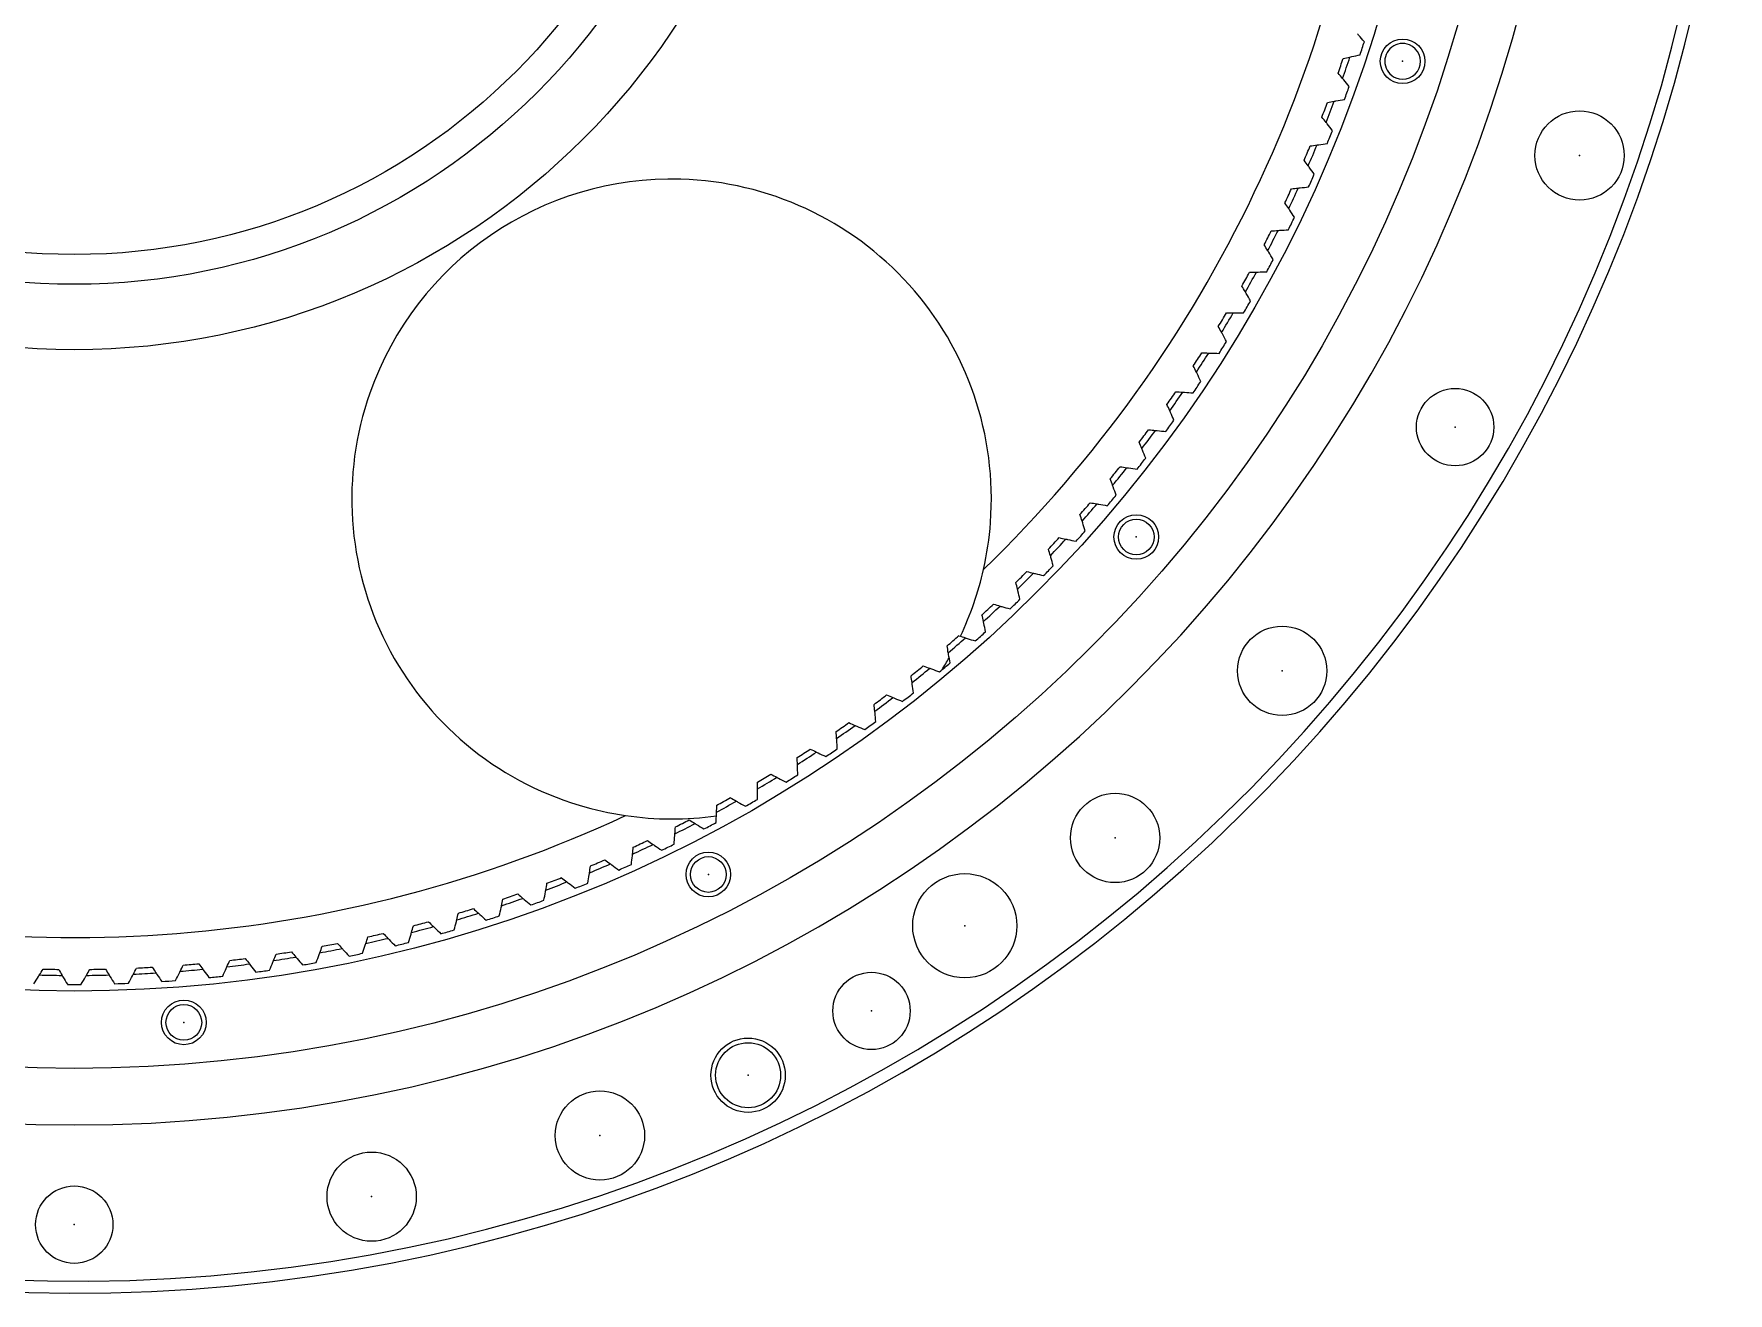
# Model space of a CAD drawing. Header units: millimetres. Extents: x -558 to 558, y -559 to 559.
# Drawn here: x -12 to 557, y -559 to -136 of the extents above; entities that cross this region are included whole.
import ezdxf

# ---------------------------------------------------------------- set-up
doc = ezdxf.new("R2010")
doc.units = ezdxf.units.MM
doc.linetypes.add('K5LT_BASIC', pattern=[0])
doc.layers.add('Системный слой (1)', color=252, linetype='Continuous', true_color=0x909090)

# ---------------------------------------------------------------- blocks, each defined once
blk = doc.blocks.new('U2')
at = {"layer": 'Системный слой (1)', "color": 5, "linetype": 'K5LT_BASIC', "true_color": 0x0000ff}
for start, end in [(334.6048, 347.2882), (327.7536, 330.2383)]:
    blk.add_arc((202.26, -292.15), 107.5, start, end, dxfattribs=at)

msp = doc.modelspace()

# ---------------------------------------------------------------- linework, layer by layer
at = {"layer": 'Системный слой (1)', "color": 5, "linetype": 'K5LT_BASIC', "true_color": 0x0000ff}
for centre, radius in [((1.47, 0), 483.5), ((1.47, 0), 457.5), ((1.47, 0), 242), ((1.47, 0), 220), ((1.47, 0), 210), ((447.99, -145.08), 7.5), ((507.5, -176.71), 15), ((465.66, -268), 13), ((358.48, -304.92), 7.5), ((358.48, -304.92), 6), ((407.52, -349.88), 15), ((351.35, -406.05), 15), ((214.62, -418.33), 7.5), ((214.62, -418.33), 6), ((300.81, -435.55), 17.5), ((269.47, -464.19), 13), ((38.3, -468.05), 7.5), ((38.3, -468.05), 6), ((227.99, -485.78), 12.5), ((227.99, -485.78), 10.92), ((178.18, -506.03), 15), ((101.44, -526.59), 15), ((1.47, -536), 13)]:
    msp.add_circle(centre, radius, dxfattribs=at)
for centre, radius, start, end in [((1.47, 0), 559, 5.9824, 354.0178), ((1.47, 0), 555, 4.7277, 355.2725), ((1.47, 0), 502.5, 90, 270), ((1.47, 0), 502.5, 270, 90), ((1.47, 0), 439.5, 314.0641, 354.9359), ((1.47, 0), 455.25, 341.7086, 342.2914), ((447.99, -145.08), 6, 67.5, 247.5), ((447.99, -145.08), 6, 247.5, 67.5), ((1.47, 0), 450.25, 340.6654, 341.3346), ((1.47, 0), 452.25, 340.5172, 341.4828), ((1.47, 0), 455.25, 339.7086, 340.2914), ((1.47, 0), 450.25, 338.6654, 339.3346), ((1.47, 0), 452.25, 338.5172, 339.4828), ((1.47, 0), 455.25, 337.7086, 338.2914), ((1.47, 0), 450.25, 336.6654, 337.3346), ((1.47, 0), 452.25, 336.5172, 337.4828), ((202.26, -292.15), 107.5, 88.3128, 160.6872), ((202.26, -292.15), 107.5, 355.7794, 88.3128), ((1.47, 0), 450.25, 334.6654, 335.3346), ((1.47, 0), 452.25, 334.5172, 335.4828), ((1.47, 0), 455.25, 335.7086, 336.2914), ((1.47, 0), 455.25, 333.7086, 334.2914), ((1.47, 0), 450.25, 332.6654, 333.3346), ((1.47, 0), 452.25, 332.5172, 333.4828), ((1.47, 0), 450.25, 330.6654, 331.3346), ((1.47, 0), 452.25, 330.5172, 331.4828), ((1.47, 0), 455.25, 331.7086, 332.2914), ((1.47, 0), 455.25, 329.7086, 330.2914), ((1.47, 0), 450.25, 328.6654, 329.3346), ((1.47, 0), 452.25, 328.5172, 329.4828), ((1.47, 0), 450.25, 326.6654, 327.3346), ((1.47, 0), 452.25, 326.5172, 327.4828), ((1.47, 0), 455.25, 327.7086, 328.2914), ((1.47, 0), 450.25, 324.6654, 325.3346), ((1.47, 0), 452.25, 324.5172, 325.4828), ((1.47, 0), 455.25, 325.7086, 326.2914), ((202.26, -292.15), 107.5, 160.6872, 253.2206), ((1.47, 0), 455.25, 323.7086, 324.2914), ((1.47, 0), 450.25, 322.6654, 323.3346), ((1.47, 0), 452.25, 322.5172, 323.4828), ((1.47, 0), 455.25, 321.7086, 322.2914), ((1.47, 0), 450.25, 320.6654, 321.3346), ((1.47, 0), 452.25, 320.5172, 321.4828), ((1.47, 0), 450.25, 318.6654, 319.3346), ((1.47, 0), 452.25, 318.5172, 319.4828), ((1.47, 0), 455.25, 319.7086, 320.2914), ((202.26, -292.15), 107.5, 347.2882, 355.7794), ((1.47, 0), 450.25, 316.6654, 317.3346), ((1.47, 0), 452.25, 316.5172, 317.4828), ((1.47, 0), 455.25, 317.7086, 318.2914), ((1.47, 0), 450.25, 314.6654, 315.3346), ((1.47, 0), 452.25, 314.5172, 315.4828), ((1.47, 0), 455.25, 315.7086, 316.2914), ((1.47, 0), 450.25, 312.6654, 313.3346), ((1.47, 0), 452.25, 312.5172, 313.4828), ((1.47, 0), 455.25, 313.7086, 314.2914), ((1.47, 0), 450.25, 310.6654, 311.3346), ((1.47, 0), 452.25, 310.5172, 311.4828), ((1.47, 0), 455.25, 311.7086, 312.2914), ((1.47, 0), 455.25, 309.7086, 310.2914), ((1.47, 0), 450.25, 308.6654, 309.3346), ((1.47, 0), 452.25, 308.5172, 309.4828), ((1.47, 0), 450.25, 306.6654, 307.3346), ((1.47, 0), 455.25, 307.7086, 308.2914), ((1.47, 0), 452.25, 306.5172, 307.4828), ((1.47, 0), 450.25, 304.6654, 305.3346), ((1.47, 0), 452.25, 304.5172, 305.4828), ((1.47, 0), 455.25, 305.7086, 306.2914), ((1.47, 0), 450.25, 302.6654, 303.3346), ((1.47, 0), 452.25, 302.5172, 303.4828), ((1.47, 0), 455.25, 303.7086, 304.2914), ((1.47, 0), 450.25, 300.6654, 301.3346), ((1.47, 0), 452.25, 300.5172, 301.4828), ((1.47, 0), 455.25, 301.7086, 302.2914), ((1.47, 0), 450.25, 298.6654, 299.3346), ((1.47, 0), 439.5, 254.0641, 294.9359), ((202.26, -292.15), 107.5, 253.2206, 261.7118), ((202.26, -292.15), 107.5, 261.7118, 278.0633), ((1.47, 0), 452.25, 298.5172, 299.4828), ((1.47, 0), 455.25, 299.7086, 300.2914), ((1.47, 0), 452.25, 296.5172, 297.4828), ((1.47, 0), 450.25, 296.6654, 297.3346), ((1.47, 0), 455.25, 297.7086, 298.2914), ((1.47, 0), 452.25, 294.5172, 295.4828), ((1.47, 0), 450.25, 294.6654, 295.3346), ((1.47, 0), 455.25, 295.7086, 296.2914), ((1.47, 0), 452.25, 292.5172, 293.4828), ((1.47, 0), 450.25, 292.6654, 293.3346), ((1.47, 0), 455.25, 293.7086, 294.2914), ((1.47, 0), 452.25, 290.5172, 291.4828), ((1.47, 0), 450.25, 290.6654, 291.3346), ((1.47, 0), 455.25, 291.7086, 292.2914), ((1.47, 0), 452.25, 288.5172, 289.4828), ((1.47, 0), 450.25, 288.6654, 289.3346), ((1.47, 0), 455.25, 289.7086, 290.2914), ((1.47, 0), 452.25, 286.5172, 287.4828), ((1.47, 0), 450.25, 286.6654, 287.3346), ((1.47, 0), 455.25, 287.7086, 288.2914), ((1.47, 0), 450.25, 282.6654, 283.3346), ((1.47, 0), 452.25, 284.5172, 285.4828), ((1.47, 0), 450.25, 284.6654, 285.3346), ((1.47, 0), 455.25, 285.7086, 286.2914), ((1.47, 0), 452.25, 280.5172, 281.4828), ((1.47, 0), 450.25, 280.6654, 281.3346), ((1.47, 0), 452.25, 282.5172, 283.4828), ((1.47, 0), 455.25, 283.7086, 284.2914), ((1.47, 0), 450.25, 272.6654, 273.3346), ((1.47, 0), 450.25, 274.6654, 275.3346), ((1.47, 0), 452.25, 276.5172, 277.4828), ((1.47, 0), 450.25, 276.6654, 277.3346), ((1.47, 0), 452.25, 278.5172, 279.4828), ((1.47, 0), 450.25, 278.6654, 279.3346), ((1.47, 0), 455.25, 279.7086, 280.2914), ((1.47, 0), 455.25, 281.7086, 282.2914), ((1.47, 0), 452.25, 268.5172, 269.4828), ((1.47, 0), 450.25, 268.6654, 269.3346), ((1.47, 0), 455.25, 269.7086, 270.2914), ((1.47, 0), 452.25, 270.5172, 271.4828), ((1.47, 0), 450.25, 270.6654, 271.3346), ((1.47, 0), 455.25, 271.7086, 272.2914), ((1.47, 0), 452.25, 272.5172, 273.4828), ((1.47, 0), 455.25, 273.7086, 274.2914), ((1.47, 0), 452.25, 274.5172, 275.4828), ((1.47, 0), 455.25, 275.7086, 276.2914), ((1.47, 0), 455.25, 277.7086, 278.2914)]:
    msp.add_arc(centre, radius, start, end, dxfattribs=at)
for points, knots in [([(435.15, -138.48), (434.51, -137.75), (433.74, -136.88), (432.96, -136.01), (432.83, -135.86)], [0.1988298, 0.1988298, 0.1988298, 0.1988298, 0.5000003, 0.5610411, 0.5610411, 0.5610411, 0.5610411]), ([(430.3, -143.63), (430.5, -143.59), (431.63, -143.35), (432.77, -143.09), (433.72, -142.88)], [0.4389589, 0.4389589, 0.4389589, 0.4389589, 0.4999997, 0.8011702, 0.8011702, 0.8011702, 0.8011702]), ([(430.05, -153.53), (429.44, -152.78), (428.7, -151.88), (427.95, -150.99), (427.82, -150.84)], [0.1988298, 0.1988298, 0.1988298, 0.1988298, 0.5000003, 0.5610411, 0.5610411, 0.5610411, 0.5610411]), ([(425.03, -158.51), (425.22, -158.47), (426.37, -158.27), (427.51, -158.06), (428.47, -157.88)], [0.4389589, 0.4389589, 0.4389589, 0.4389589, 0.4999997, 0.8011702, 0.8011702, 0.8011702, 0.8011702]), ([(424.43, -168.39), (423.84, -167.62), (423.14, -166.7), (422.42, -165.78), (422.3, -165.62)], [0.1988298, 0.1988298, 0.1988298, 0.1988298, 0.5000003, 0.5610411, 0.5610411, 0.5610411, 0.5610411]), ([(419.24, -173.19), (419.43, -173.17), (420.59, -173.01), (421.74, -172.83), (422.7, -172.68)], [0.4389589, 0.4389589, 0.4389589, 0.4389589, 0.4999997, 0.8011702, 0.8011702, 0.8011702, 0.8011702]), ([(418.3, -183.05), (417.74, -182.26), (417.06, -181.31), (416.38, -180.37), (416.26, -180.21)], [0.1988298, 0.1988298, 0.1988298, 0.1988298, 0.5000003, 0.5610411, 0.5610411, 0.5610411, 0.5610411]), ([(412.94, -187.67), (413.14, -187.65), (414.29, -187.53), (415.45, -187.39), (416.41, -187.28)], [0.4389589, 0.4389589, 0.4389589, 0.4389589, 0.4999997, 0.8011702, 0.8011702, 0.8011702, 0.8011702]), ([(411.65, -197.49), (411.12, -196.68), (410.48, -195.7), (409.83, -194.74), (409.72, -194.58)], [0.1988298, 0.1988298, 0.1988298, 0.1988298, 0.5000003, 0.5610411, 0.5610411, 0.5610411, 0.5610411]), ([(406.14, -201.91), (406.34, -201.9), (407.5, -201.82), (408.66, -201.73), (409.62, -201.65)], [0.4389589, 0.4389589, 0.4389589, 0.4389589, 0.4999997, 0.8011702, 0.8011702, 0.8011702, 0.8011702]), ([(404.51, -211.68), (404.01, -210.85), (403.4, -209.86), (402.79, -208.87), (402.68, -208.71)], [0.1988298, 0.1988298, 0.1988298, 0.1988298, 0.5000003, 0.5610411, 0.5610411, 0.5610411, 0.5610411]), ([(398.85, -215.91), (399.04, -215.91), (400.21, -215.87), (401.37, -215.81), (402.34, -215.77)], [0.4389589, 0.4389589, 0.4389589, 0.4389589, 0.4999997, 0.8011702, 0.8011702, 0.8011702, 0.8011702]), ([(396.88, -225.62), (396.4, -224.77), (395.83, -223.76), (395.25, -222.75), (395.15, -222.58)], [0.1988298, 0.1988298, 0.1988298, 0.1988298, 0.5000003, 0.5610411, 0.5610411, 0.5610411, 0.5610411]), ([(391.07, -229.65), (391.27, -229.65), (392.43, -229.65), (393.6, -229.64), (394.56, -229.63)], [0.4025579, 0.4025579, 0.4025579, 0.4025579, 0.4999996, 0.9807692, 0.9807692, 0.9807692, 0.9807692]), ([(388.76, -239.28), (388.32, -238.42), (387.78, -237.39), (387.24, -236.36), (387.15, -236.18)], [0.1988298, 0.1988298, 0.1988298, 0.1988298, 0.5000003, 0.5610411, 0.5610411, 0.5610411, 0.5610411]), ([(382.82, -243.11), (383.01, -243.12), (384.18, -243.16), (385.34, -243.18), (386.31, -243.21)], [0.4389589, 0.4389589, 0.4389589, 0.4389589, 0.4999997, 0.8011702, 0.8011702, 0.8011702, 0.8011702]), ([(380.18, -252.65), (379.76, -251.78), (379.26, -250.72), (378.75, -249.68), (378.67, -249.5)], [0.1988298, 0.1988298, 0.1988298, 0.1988298, 0.5000003, 0.5610411, 0.5610411, 0.5610411, 0.5610411]), ([(374.1, -256.27), (374.3, -256.28), (375.46, -256.36), (376.62, -256.43), (377.59, -256.49)], [0.4389589, 0.4389589, 0.4389589, 0.4389589, 0.4999997, 0.8011702, 0.8011702, 0.8011702, 0.8011702]), ([(371.13, -265.71), (370.75, -264.82), (370.28, -263.75), (369.81, -262.69), (369.73, -262.51)], [0.1988298, 0.1988298, 0.1988298, 0.1988298, 0.5000003, 0.5610411, 0.5610411, 0.5610411, 0.5610411]), ([(364.93, -269.12), (365.13, -269.14), (366.28, -269.26), (367.44, -269.37), (368.41, -269.46)], [0.4389589, 0.4389589, 0.4389589, 0.4389589, 0.4999997, 0.8011702, 0.8011702, 0.8011702, 0.8011702]), ([(361.63, -278.45), (361.28, -277.55), (360.85, -276.47), (360.42, -275.39), (360.34, -275.2)], [0.1988298, 0.1988298, 0.1988298, 0.1988298, 0.5000003, 0.5610411, 0.5610411, 0.5610411, 0.5610411]), ([(355.32, -281.64), (355.51, -281.67), (356.66, -281.83), (357.82, -281.98), (358.78, -282.1)], [0.4389589, 0.4389589, 0.4389589, 0.4389589, 0.4999997, 0.8011702, 0.8011702, 0.8011702, 0.8011702]), ([(351.69, -290.85), (351.37, -289.94), (350.99, -288.84), (350.59, -287.75), (350.52, -287.56)], [0.1988298, 0.1988298, 0.1988298, 0.1988298, 0.5000003, 0.5610411, 0.5610411, 0.5610411, 0.5610411]), ([(345.27, -293.82), (345.47, -293.85), (346.61, -294.05), (347.76, -294.24), (348.72, -294.4)], [0.4389589, 0.4389589, 0.4389589, 0.4389589, 0.4999997, 0.8011702, 0.8011702, 0.8011702, 0.8011702]), ([(341.33, -302.9), (341.04, -301.97), (340.69, -300.86), (340.33, -299.75), (340.27, -299.57)], [0.1988298, 0.1988298, 0.1988298, 0.1988298, 0.5000003, 0.5610411, 0.5610411, 0.5610411, 0.5610411]), ([(334.81, -305.64), (335, -305.68), (336.14, -305.92), (337.28, -306.15), (338.23, -306.34)], [0.4389589, 0.4389589, 0.4389589, 0.4389589, 0.4999997, 0.8011702, 0.8011702, 0.8011702, 0.8011702]), ([(330.55, -314.57), (330.29, -313.64), (329.99, -312.52), (329.67, -311.4), (329.61, -311.21)], [0.1988298, 0.1988298, 0.1988298, 0.1988298, 0.5000003, 0.5610411, 0.5610411, 0.5610411, 0.5610411]), ([(323.94, -317.08), (324.13, -317.13), (325.26, -317.41), (326.39, -317.68), (327.33, -317.9)], [0.4389589, 0.4389589, 0.4389589, 0.4389589, 0.4999997, 0.8011702, 0.8011702, 0.8011702, 0.8011702]), ([(319.37, -325.87), (319.15, -324.93), (318.88, -323.79), (318.6, -322.66), (318.55, -322.47)], [0.1988298, 0.1988298, 0.1988298, 0.1988298, 0.5000003, 0.5610411, 0.5610411, 0.5610411, 0.5610411]), ([(312.68, -328.14), (312.87, -328.2), (313.98, -328.52), (315.11, -328.83), (316.04, -329.08)], [0.4389589, 0.4389589, 0.4389589, 0.4389589, 0.4999997, 0.8011702, 0.8011702, 0.8011702, 0.8011702]), ([(307.81, -336.76), (307.62, -335.81), (307.39, -334.67), (307.14, -333.53), (307.1, -333.34)], [0.1988298, 0.1988298, 0.1988298, 0.1988298, 0.5000003, 0.5610411, 0.5610411, 0.5610411, 0.5610411]), ([(301.04, -338.81), (301.22, -338.87), (302.33, -339.23), (303.44, -339.57), (304.37, -339.86)], [0.4389589, 0.4389589, 0.4389589, 0.4389589, 0.4999997, 0.8011702, 0.8011702, 0.8011702, 0.8011702]), ([(295.87, -347.25), (295.71, -346.29), (295.52, -345.15), (295.32, -344), (295.28, -343.81)], [0.1988298, 0.1988298, 0.1988298, 0.1988298, 0.5000003, 0.5610411, 0.5610411, 0.5610411, 0.5610411]), ([(289.03, -349.05), (289.21, -349.12), (290.31, -349.52), (291.41, -349.9), (292.32, -350.23)], [0.4389589, 0.4389589, 0.4389589, 0.4389589, 0.4999997, 0.8011702, 0.8011702, 0.8011702, 0.8011702]), ([(283.57, -357.31), (283.44, -356.35), (283.3, -355.2), (283.13, -354.04), (283.11, -353.85)], [0.1988298, 0.1988298, 0.1988298, 0.1988298, 0.5000003, 0.5610411, 0.5610411, 0.5610411, 0.5610411]), ([(270.93, -366.94), (270.84, -365.98), (270.73, -364.82), (270.61, -363.66), (270.59, -363.46)], [0.1988298, 0.1988298, 0.1988298, 0.1988298, 0.5000003, 0.5610411, 0.5610411, 0.5610411, 0.5610411]), ([(276.67, -358.88), (276.85, -358.95), (277.93, -359.39), (279.02, -359.81), (279.92, -360.16)], [0.4389589, 0.4389589, 0.4389589, 0.4389589, 0.4999997, 0.8011702, 0.8011702, 0.8011702, 0.8011702]), ([(263.98, -368.26), (264.16, -368.34), (265.22, -368.82), (266.29, -369.28), (267.18, -369.66)], [0.4389589, 0.4389589, 0.4389589, 0.4389589, 0.4999997, 0.8011702, 0.8011702, 0.8011702, 0.8011702]), ([(257.96, -376.12), (257.9, -375.15), (257.83, -373.99), (257.75, -372.83), (257.74, -372.63)], [0.1988298, 0.1988298, 0.1988298, 0.1988298, 0.5000003, 0.5610411, 0.5610411, 0.5610411, 0.5610411]), ([(244.67, -384.84), (244.65, -383.87), (244.62, -382.71), (244.58, -381.55), (244.58, -381.35)], [0.1988298, 0.1988298, 0.1988298, 0.1988298, 0.5000003, 0.5610411, 0.5610411, 0.5610411, 0.5610411]), ([(250.97, -377.2), (251.14, -377.29), (252.19, -377.8), (253.24, -378.29), (254.12, -378.71)], [0.4389589, 0.4389589, 0.4389589, 0.4389589, 0.4999997, 0.8011702, 0.8011702, 0.8011702, 0.8011702]), ([(237.65, -385.68), (237.82, -385.77), (238.85, -386.32), (239.89, -386.85), (240.75, -387.3)], [0.4389589, 0.4389589, 0.4389589, 0.4389589, 0.4999997, 0.8011702, 0.8011702, 0.8011702, 0.8011702]), ([(231.09, -393.1), (231.11, -392.13), (231.12, -390.96), (231.12, -389.8), (231.12, -389.6)], [0.0192308, 0.0192308, 0.0192308, 0.0192308, 0.5000004, 0.5974421, 0.5974421, 0.5974421, 0.5974421]), ([(217.24, -400.87), (217.28, -399.9), (217.33, -398.74), (217.38, -397.58), (217.38, -397.38)], [0.1988298, 0.1988298, 0.1988298, 0.1988298, 0.5000003, 0.5610411, 0.5610411, 0.5610411, 0.5610411]), ([(224.05, -393.69), (224.22, -393.78), (225.23, -394.37), (226.24, -394.94), (227.08, -395.41)], [0.4389589, 0.4389589, 0.4389589, 0.4389589, 0.4999997, 0.8011702, 0.8011702, 0.8011702, 0.8011702]), ([(210.17, -401.21), (210.34, -401.32), (211.33, -401.93), (212.32, -402.54), (213.15, -403.04)], [0.4389589, 0.4389589, 0.4389589, 0.4389589, 0.4999997, 0.8011702, 0.8011702, 0.8011702, 0.8011702]), ([(196.04, -408.25), (196.21, -408.36), (197.17, -409.01), (198.14, -409.65), (198.95, -410.19)], [0.4389589, 0.4389589, 0.4389589, 0.4389589, 0.4999997, 0.8011702, 0.8011702, 0.8011702, 0.8011702]), ([(203.11, -408.16), (203.19, -407.19), (203.29, -406.03), (203.37, -404.87), (203.38, -404.67)], [0.1988298, 0.1988298, 0.1988298, 0.1988298, 0.5000003, 0.5610411, 0.5610411, 0.5610411, 0.5610411]), ([(181.68, -414.79), (181.84, -414.91), (182.78, -415.59), (183.73, -416.27), (184.52, -416.83)], [0.4389589, 0.4389589, 0.4389589, 0.4389589, 0.4999997, 0.8011702, 0.8011702, 0.8011702, 0.8011702]), ([(188.75, -414.94), (188.86, -413.98), (188.99, -412.83), (189.12, -411.67), (189.14, -411.47)], [0.1988298, 0.1988298, 0.1988298, 0.1988298, 0.5000003, 0.5610411, 0.5610411, 0.5610411, 0.5610411]), ([(167.09, -420.83), (167.25, -420.95), (168.16, -421.67), (169.09, -422.38), (169.86, -422.96)], [0.4389589, 0.4389589, 0.4389589, 0.4389589, 0.4999997, 0.8011702, 0.8011702, 0.8011702, 0.8011702]), ([(174.15, -421.23), (174.3, -420.27), (174.47, -419.12), (174.63, -417.97), (174.66, -417.77)], [0.1988298, 0.1988298, 0.1988298, 0.1988298, 0.5000003, 0.5610411, 0.5610411, 0.5610411, 0.5610411]), ([(152.3, -426.35), (152.45, -426.48), (153.35, -427.23), (154.25, -427.97), (154.99, -428.58)], [0.4389589, 0.4389589, 0.4389589, 0.4389589, 0.4999997, 0.8011702, 0.8011702, 0.8011702, 0.8011702]), ([(159.35, -427), (159.52, -426.05), (159.74, -424.9), (159.94, -423.76), (159.98, -423.56)], [0.1988298, 0.1988298, 0.1988298, 0.1988298, 0.5000003, 0.5610411, 0.5610411, 0.5610411, 0.5610411]), ([(137.33, -431.36), (137.48, -431.49), (138.34, -432.27), (139.22, -433.04), (139.94, -433.68)], [0.4389589, 0.4389589, 0.4389589, 0.4389589, 0.4999997, 0.8011702, 0.8011702, 0.8011702, 0.8011702]), ([(144.35, -432.25), (144.56, -431.3), (144.82, -430.17), (145.06, -429.03), (145.1, -428.84)], [0.1988298, 0.1988298, 0.1988298, 0.1988298, 0.5000003, 0.5610411, 0.5610411, 0.5610411, 0.5610411]), ([(113.85, -441.16), (114.12, -440.23), (114.46, -439.12), (114.78, -438), (114.83, -437.81)], [0.1988298, 0.1988298, 0.1988298, 0.1988298, 0.5000003, 0.5610411, 0.5610411, 0.5610411, 0.5610411]), ([(122.2, -435.84), (122.34, -435.97), (123.17, -436.78), (124.02, -437.58), (124.72, -438.25)], [0.4389589, 0.4389589, 0.4389589, 0.4389589, 0.4999997, 0.8011702, 0.8011702, 0.8011702, 0.8011702]), ([(129.18, -436.97), (129.42, -436.03), (129.72, -434.91), (130, -433.78), (130.04, -433.59)], [0.1988298, 0.1988298, 0.1988298, 0.1988298, 0.5000003, 0.5610411, 0.5610411, 0.5610411, 0.5610411]), ([(91.5, -443.2), (91.63, -443.34), (92.41, -444.21), (93.2, -445.07), (93.85, -445.78)], [0.4389589, 0.4389589, 0.4389589, 0.4389589, 0.4999997, 0.8011702, 0.8011702, 0.8011702, 0.8011702]), ([(98.38, -444.81), (98.69, -443.9), (99.07, -442.79), (99.42, -441.69), (99.49, -441.5)], [0.1988298, 0.1988298, 0.1988298, 0.1988298, 0.5000003, 0.5610411, 0.5610411, 0.5610411, 0.5610411]), ([(106.91, -439.79), (107.05, -439.93), (107.86, -440.76), (108.67, -441.59), (109.35, -442.28)], [0.4389589, 0.4389589, 0.4389589, 0.4389589, 0.4999997, 0.8011702, 0.8011702, 0.8011702, 0.8011702]), ([(51.36, -452.51), (51.76, -451.63), (52.25, -450.57), (52.72, -449.51), (52.8, -449.33)], [0.1988298, 0.1988298, 0.1988298, 0.1988298, 0.5000003, 0.5610411, 0.5610411, 0.5610411, 0.5610411]), ([(60.36, -448.4), (60.48, -448.55), (61.2, -449.47), (61.93, -450.38), (62.53, -451.14)], [0.4389589, 0.4389589, 0.4389589, 0.4389589, 0.4999997, 0.8011702, 0.8011702, 0.8011702, 0.8011702]), ([(67.12, -450.49), (67.49, -449.6), (67.94, -448.52), (68.38, -447.44), (68.45, -447.26)], [0.1988298, 0.1988298, 0.1988298, 0.1988298, 0.5000003, 0.5610411, 0.5610411, 0.5610411, 0.5610411]), ([(75.98, -446.07), (76.1, -446.22), (76.85, -447.11), (77.61, -448), (78.24, -448.73)], [0.4389589, 0.4389589, 0.4389589, 0.4389589, 0.4999997, 0.8011702, 0.8011702, 0.8011702, 0.8011702]), ([(82.8, -447.93), (83.14, -447.02), (83.55, -445.93), (83.95, -444.84), (84.02, -444.65)], [0.1988298, 0.1988298, 0.1988298, 0.1988298, 0.5000003, 0.5610411, 0.5610411, 0.5610411, 0.5610411]), ([(-12.11, -455.05), (-11.58, -454.23), (-10.96, -453.25), (-10.34, -452.27), (-10.23, -452.1)], [0.1988298, 0.1988298, 0.1988298, 0.1988298, 0.5000003, 0.5610411, 0.5610411, 0.5610411, 0.5610411]), ([(-2.61, -452.23), (-2.52, -452.4), (-1.93, -453.41), (-1.34, -454.41), (-0.85, -455.24)], [0.4389589, 0.4389589, 0.4389589, 0.4389589, 0.4999997, 0.8011702, 0.8011702, 0.8011702, 0.8011702]), ([(3.78, -455.24), (4.28, -454.41), (4.87, -453.41), (5.45, -452.4), (5.55, -452.23)], [0.1988298, 0.1988298, 0.1988298, 0.1988298, 0.5000003, 0.5610411, 0.5610411, 0.5610411, 0.5610411]), ([(13.17, -452.1), (13.27, -452.27), (13.89, -453.25), (14.52, -454.23), (15.04, -455.05)], [0.4389589, 0.4389589, 0.4389589, 0.4389589, 0.4999997, 0.8011702, 0.8011702, 0.8011702, 0.8011702]), ([(19.67, -454.89), (20.13, -454.04), (20.69, -453.01), (21.24, -451.99), (21.33, -451.81)], [0.1988298, 0.1988298, 0.1988298, 0.1988298, 0.5000003, 0.5610411, 0.5610411, 0.5610411, 0.5610411]), ([(28.94, -451.41), (29.05, -451.58), (29.7, -452.54), (30.36, -453.5), (30.91, -454.3)], [0.4389589, 0.4389589, 0.4389589, 0.4389589, 0.4999997, 0.8011702, 0.8011702, 0.8011702, 0.8011702]), ([(35.53, -453.97), (35.97, -453.11), (36.49, -452.07), (37, -451.02), (37.09, -450.85)], [0.1988298, 0.1988298, 0.1988298, 0.1988298, 0.5000003, 0.5610411, 0.5610411, 0.5610411, 0.5610411]), ([(44.68, -450.18), (44.79, -450.34), (45.48, -451.28), (46.17, -452.22), (46.75, -452.99)], [0.4389589, 0.4389589, 0.4389589, 0.4389589, 0.4999997, 0.8011702, 0.8011702, 0.8011702, 0.8011702])]:
    msp.add_open_spline(points, degree=3, knots=knots, dxfattribs=at)
for points in [[(428.04, -144.1), (428.79, -143.94), (429.55, -143.79), (430.3, -143.63)], [(427.82, -150.84), (427.33, -150.25), (426.82, -149.66), (426.32, -149.07)], [(422.75, -158.9), (423.51, -158.77), (424.27, -158.64), (425.03, -158.51)], [(422.3, -165.62), (421.82, -165.02), (421.34, -164.41), (420.86, -163.81)], [(416.95, -173.5), (417.71, -173.4), (418.48, -173.3), (419.24, -173.19)], [(416.26, -180.21), (415.81, -179.59), (415.35, -178.96), (414.89, -178.34)], [(410.64, -187.9), (411.41, -187.82), (412.17, -187.75), (412.94, -187.67)], [(409.72, -194.58), (409.29, -193.94), (408.85, -193.3), (408.41, -192.66)], [(403.83, -202.06), (404.6, -202.02), (405.37, -201.97), (406.14, -201.91)], [(402.68, -208.71), (402.27, -208.05), (401.86, -207.4), (401.44, -206.75)], [(396.53, -215.98), (397.3, -215.96), (398.08, -215.94), (398.85, -215.91)], [(395.15, -222.58), (394.77, -221.91), (394.37, -221.25), (393.98, -220.58)], [(388.75, -229.64), (389.53, -229.64), (390.3, -229.65), (391.07, -229.65)], [(387.15, -236.18), (386.78, -235.5), (386.41, -234.82), (386.05, -234.15)], [(380.5, -243.01), (381.28, -243.05), (382.05, -243.08), (382.82, -243.11)], [(378.67, -249.5), (378.33, -248.81), (377.98, -248.12), (377.64, -247.42)], [(371.79, -256.09), (372.56, -256.15), (373.33, -256.21), (374.1, -256.27)], [(369.73, -262.51), (369.42, -261.81), (369.1, -261.1), (368.78, -260.4)], [(360.34, -275.2), (360.05, -274.49), (359.76, -273.78), (359.46, -273.06)], [(362.63, -268.86), (363.4, -268.95), (364.16, -269.04), (364.93, -269.12)], [(353.03, -281.3), (353.79, -281.42), (354.55, -281.53), (355.32, -281.64)], [(350.52, -287.56), (350.26, -286.84), (349.99, -286.11), (349.72, -285.39)], [(342.99, -293.4), (343.75, -293.54), (344.51, -293.68), (345.27, -293.82)], [(340.27, -299.57), (340.03, -298.83), (339.79, -298.1), (339.54, -297.37)], [(332.55, -305.14), (333.3, -305.31), (334.05, -305.47), (334.81, -305.64)], [(329.61, -311.21), (329.4, -310.47), (329.18, -309.73), (328.96, -308.99)], [(321.7, -316.51), (322.44, -316.7), (323.19, -316.9), (323.94, -317.08)], [(318.55, -322.47), (318.36, -321.72), (318.17, -320.98), (317.98, -320.23)], [(310.46, -327.49), (311.2, -327.71), (311.94, -327.93), (312.68, -328.14)], [(307.1, -333.34), (306.94, -332.59), (306.78, -331.83), (306.61, -331.08)], [(295.28, -343.81), (295.15, -343.05), (295.01, -342.29), (294.87, -341.53)], [(298.84, -338.08), (299.57, -338.32), (300.3, -338.57), (301.04, -338.81)], [(283.11, -353.85), (283, -353.09), (282.88, -352.32), (282.77, -351.56)], [(286.86, -348.25), (287.58, -348.52), (288.3, -348.79), (289.03, -349.05)], [(274.53, -358), (275.24, -358.29), (275.96, -358.59), (276.67, -358.88)], [(270.59, -363.46), (270.5, -362.7), (270.42, -361.93), (270.33, -361.16)], [(261.87, -367.31), (262.57, -367.63), (263.28, -367.95), (263.98, -368.26)], [(257.74, -372.63), (257.68, -371.86), (257.62, -371.09), (257.56, -370.33)], [(244.58, -381.35), (244.55, -380.58), (244.51, -379.81), (244.48, -379.04)], [(248.89, -376.17), (249.58, -376.52), (250.27, -376.86), (250.97, -377.2)], [(235.61, -384.58), (236.29, -384.95), (236.97, -385.31), (237.65, -385.68)], [(222.05, -392.52), (222.71, -392.91), (223.38, -393.3), (224.05, -393.69)], [(231.12, -389.6), (231.12, -388.83), (231.11, -388.06), (231.11, -387.29)], [(217.38, -397.38), (217.41, -396.61), (217.43, -395.84), (217.45, -395.07)], [(203.38, -404.67), (203.43, -403.9), (203.48, -403.13), (203.53, -402.36)], [(208.22, -399.98), (208.87, -400.39), (209.52, -400.8), (210.17, -401.21)], [(189.14, -411.47), (189.22, -410.71), (189.29, -409.94), (189.37, -409.17)], [(194.13, -406.95), (194.77, -407.38), (195.4, -407.82), (196.04, -408.25)], [(174.66, -417.77), (174.77, -417.01), (174.87, -416.24), (174.97, -415.48)], [(179.81, -413.42), (180.43, -413.88), (181.05, -414.34), (181.68, -414.79)], [(159.98, -423.56), (160.11, -422.8), (160.24, -422.04), (160.37, -421.28)], [(165.27, -419.4), (165.88, -419.88), (166.48, -420.35), (167.09, -420.83)], [(145.1, -428.84), (145.26, -428.08), (145.41, -427.32), (145.57, -426.57)], [(150.54, -424.86), (151.13, -425.36), (151.71, -425.86), (152.3, -426.35)], [(130.04, -433.59), (130.23, -432.84), (130.41, -432.09), (130.59, -431.34)], [(135.62, -429.8), (136.19, -430.32), (136.76, -430.84), (137.33, -431.36)], [(105.31, -438.11), (105.84, -438.67), (106.38, -439.23), (106.91, -439.79)], [(114.83, -437.81), (115.05, -437.07), (115.25, -436.32), (115.46, -435.58)], [(120.54, -434.22), (121.09, -434.76), (121.64, -435.3), (122.2, -435.84)], [(84.02, -444.65), (84.28, -443.93), (84.54, -443.2), (84.8, -442.47)], [(89.96, -441.47), (90.47, -442.05), (90.98, -442.62), (91.5, -443.2)], [(99.49, -441.5), (99.72, -440.77), (99.96, -440.03), (100.19, -439.29)], [(21.33, -451.81), (21.69, -451.13), (22.05, -450.45), (22.41, -449.76)], [(27.66, -449.49), (28.08, -450.13), (28.51, -450.77), (28.94, -451.41)], [(37.09, -450.85), (37.42, -450.15), (37.76, -449.45), (38.09, -448.76)], [(43.33, -448.3), (43.78, -448.93), (44.23, -449.56), (44.68, -450.18)], [(52.8, -449.33), (53.11, -448.62), (53.42, -447.91), (53.73, -447.21)], [(58.95, -446.57), (59.42, -447.18), (59.89, -447.79), (60.36, -448.4)], [(68.45, -447.26), (68.74, -446.55), (69.02, -445.83), (69.3, -445.11)], [(74.5, -444.29), (74.99, -444.88), (75.48, -445.48), (75.98, -446.07)], [(-10.23, -452.1), (-9.83, -451.44), (-9.42, -450.79), (-9.02, -450.13)], [(-3.76, -450.22), (-3.38, -450.89), (-3, -451.56), (-2.61, -452.23)], [(5.55, -452.23), (5.94, -451.56), (6.32, -450.89), (6.7, -450.22)], [(11.95, -450.13), (12.36, -450.79), (12.76, -451.44), (13.17, -452.1)]]:
    msp.add_open_spline(points, degree=3, dxfattribs=at)
at = {"layer": 'Системный слой (1)'}
for p in [(447.99, -145.08), (507.5, -176.71), (465.66, -268), (358.48, -304.92), (407.52, -349.88), (351.35, -406.05), (214.62, -418.33), (300.81, -435.55), (269.47, -464.19), (38.3, -468.05), (227.99, -485.78), (178.18, -506.03), (101.44, -526.59), (1.47, -536)]:
    msp.add_point(p, dxfattribs=at)

# ---------------------------------------------------------------- block references
msp.add_blockref('U2', (0, 0), dxfattribs=at)

doc.saveas('drawing.dxf')
